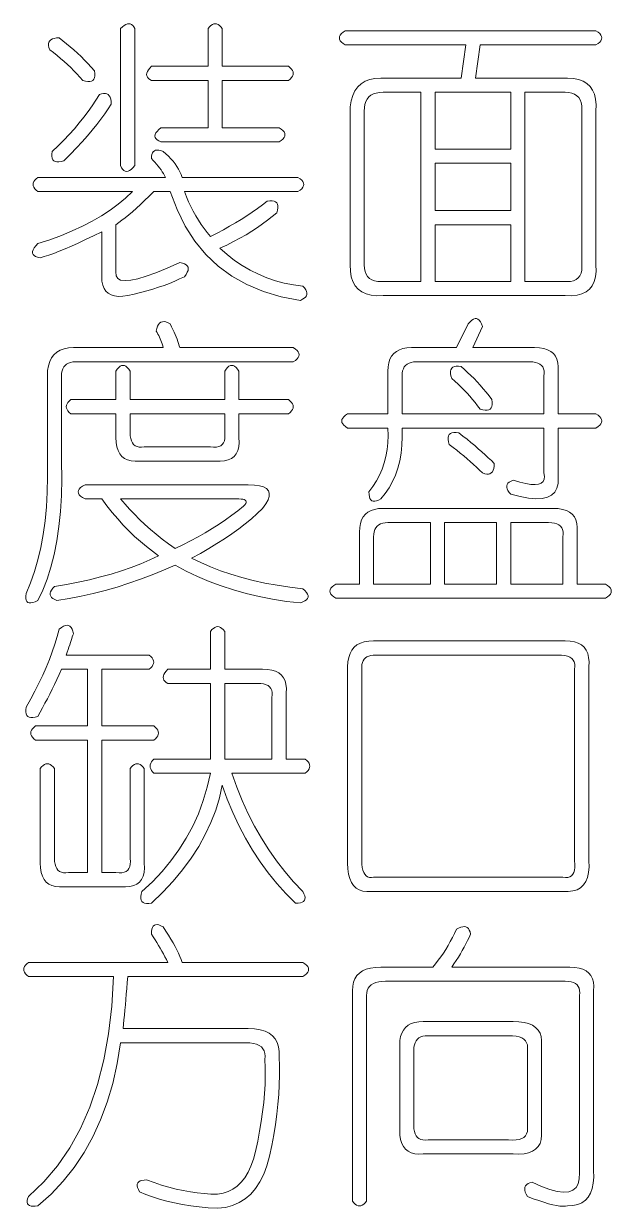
# Model space of a CAD drawing. Extents: x 0 to 297, y 0 to 210.
# Drawn here: x 99.02 to 108.96, y 35.36 to 55.4 of the extents above; entities that cross this region are included whole.
import ezdxf

# ---------------------------------------------------------------- set-up
doc = ezdxf.new("R2010")
doc.units = 0

msp = doc.modelspace()

# ---------------------------------------------------------------- linework, layer by layer
at = {"color": 255, "lineweight": 13}
for points in [[(100.661, 55.322), (100.692, 55.351), (100.722, 55.373), (100.75, 55.389), (100.776, 55.399), (100.801, 55.402), (100.824, 55.399), (100.846, 55.389), (100.866, 55.373), (100.884, 55.351), (100.901, 55.322), (100.901, 53.002), (100.87, 52.966), (100.84, 52.938), (100.812, 52.918), (100.786, 52.906), (100.761, 52.902), (100.738, 52.906), (100.716, 52.918), (100.696, 52.938), (100.678, 52.966), (100.661, 53.002)], [(102.381, 55.322), (102.381, 54.682), (103.501, 54.682), (103.53, 54.658), (103.552, 54.634), (103.568, 54.61), (103.578, 54.586), (103.581, 54.562), (103.578, 54.538), (103.568, 54.514), (103.552, 54.49), (103.53, 54.466), (103.501, 54.442), (102.381, 54.442), (102.381, 53.642), (103.341, 53.642), (103.377, 53.618), (103.405, 53.594), (103.425, 53.57), (103.437, 53.546), (103.441, 53.522), (103.437, 53.498), (103.425, 53.474), (103.405, 53.45), (103.377, 53.426), (103.341, 53.402), (101.341, 53.402), (101.305, 53.419), (101.277, 53.437), (101.257, 53.457), (101.245, 53.479), (101.241, 53.502), (101.245, 53.527), (101.257, 53.553), (101.277, 53.581), (101.305, 53.611), (101.341, 53.642), (102.141, 53.642), (102.141, 54.442), (101.181, 54.442), (101.152, 54.459), (101.13, 54.477), (101.114, 54.497), (101.104, 54.519), (101.101, 54.542), (101.104, 54.567), (101.114, 54.593), (101.13, 54.621), (101.152, 54.651), (101.181, 54.682), (102.141, 54.682), (102.141, 55.322), (102.165, 55.351), (102.189, 55.373), (102.213, 55.389), (102.237, 55.399), (102.261, 55.402), (102.285, 55.399), (102.309, 55.389), (102.333, 55.373), (102.357, 55.351)], [(99.621, 55.162), (99.685, 55.113), (99.747, 55.063), (99.809, 55.011), (99.871, 54.957), (99.931, 54.902), (99.991, 54.845), (100.049, 54.787), (100.107, 54.727), (100.165, 54.665), (100.221, 54.602), (100.226, 54.557), (100.226, 54.519), (100.22, 54.487), (100.208, 54.461), (100.191, 54.442), (100.168, 54.429), (100.14, 54.423), (100.106, 54.423), (100.066, 54.429), (100.021, 54.442), (99.972, 54.498), (99.922, 54.552), (99.87, 54.606), (99.816, 54.66), (99.761, 54.712), (99.704, 54.764), (99.646, 54.814), (99.586, 54.864), (99.524, 54.914), (99.461, 54.962), (99.448, 55), (99.442, 55.034), (99.442, 55.064), (99.448, 55.09), (99.461, 55.112), (99.48, 55.13), (99.506, 55.144), (99.538, 55.154), (99.576, 55.16)], [(104.461, 55.282), (108.701, 55.282), (108.737, 55.258), (108.765, 55.234), (108.785, 55.21), (108.797, 55.186), (108.801, 55.162), (108.797, 55.138), (108.785, 55.114), (108.765, 55.09), (108.737, 55.066), (108.701, 55.042), (106.741, 55.042), (106.661, 54.482), (108.221, 54.482), (108.319, 54.476), (108.407, 54.46), (108.483, 54.432), (108.547, 54.392), (108.601, 54.342), (108.643, 54.28), (108.675, 54.208), (108.695, 54.124), (108.703, 54.028), (108.701, 53.922), (108.701, 51.322), (108.703, 51.216), (108.693, 51.122), (108.671, 51.04), (108.637, 50.97), (108.591, 50.912), (108.533, 50.866), (108.463, 50.832), (108.381, 50.81), (108.287, 50.8), (108.181, 50.802), (105.101, 50.802), (104.995, 50.8), (104.899, 50.81), (104.815, 50.832), (104.743, 50.866), (104.681, 50.912), (104.631, 50.97), (104.591, 51.04), (104.563, 51.122), (104.547, 51.216), (104.541, 51.322), (104.541, 53.882), (104.546, 53.996), (104.562, 54.098), (104.588, 54.188), (104.624, 54.266), (104.671, 54.332), (104.728, 54.386), (104.796, 54.428), (104.874, 54.458), (104.962, 54.476), (105.061, 54.482), (106.421, 54.482), (106.501, 55.042), (104.461, 55.042), (104.425, 55.066), (104.397, 55.09), (104.377, 55.114), (104.365, 55.138), (104.361, 55.162), (104.365, 55.186), (104.377, 55.21), (104.397, 55.234), (104.425, 55.258)], [(100.301, 54.202), (100.339, 54.215), (100.373, 54.221), (100.403, 54.221), (100.429, 54.215), (100.451, 54.202), (100.469, 54.183), (100.483, 54.157), (100.493, 54.125), (100.499, 54.087), (100.501, 54.042), (100.45, 53.96), (100.392, 53.876), (100.328, 53.788), (100.258, 53.696), (100.181, 53.602), (100.098, 53.504), (100.008, 53.404), (99.912, 53.3), (99.81, 53.192), (99.701, 53.082), (99.656, 53.069), (99.616, 53.063), (99.582, 53.063), (99.554, 53.069), (99.531, 53.082), (99.514, 53.101), (99.502, 53.127), (99.496, 53.159), (99.496, 53.197), (99.501, 53.242), (99.603, 53.338), (99.699, 53.434), (99.791, 53.53), (99.879, 53.626), (99.961, 53.722), (100.039, 53.818), (100.111, 53.914), (100.179, 54.01), (100.243, 54.106)], [(105.741, 54.242), (105.101, 54.242), (105.04, 54.239), (104.986, 54.229), (104.938, 54.213), (104.896, 54.191), (104.861, 54.162), (104.832, 54.127), (104.81, 54.085), (104.794, 54.037), (104.784, 53.983), (104.781, 53.922), (104.781, 51.322), (104.785, 51.262), (104.795, 51.208), (104.813, 51.162), (104.839, 51.124), (104.871, 51.092), (104.911, 51.068), (104.957, 51.05), (105.011, 51.04), (105.073, 51.038), (105.141, 51.042), (105.741, 51.042)], [(107.261, 54.242), (105.981, 54.242), (105.981, 53.282), (107.261, 53.282)], [(108.181, 54.242), (107.501, 54.242), (107.501, 51.042), (108.141, 51.042), (108.209, 51.038), (108.269, 51.042), (108.321, 51.054), (108.365, 51.074), (108.401, 51.102), (108.429, 51.138), (108.449, 51.182), (108.461, 51.234), (108.465, 51.294), (108.461, 51.362), (108.461, 53.882), (108.465, 53.95), (108.463, 54.012), (108.453, 54.066), (108.435, 54.112), (108.411, 54.152), (108.379, 54.184), (108.341, 54.21), (108.295, 54.228), (108.241, 54.238)], [(101.381, 53.242), (101.427, 53.202), (101.471, 53.16), (101.511, 53.118), (101.547, 53.076), (101.581, 53.032), (101.611, 52.988), (101.639, 52.942), (101.663, 52.896), (101.683, 52.85), (101.701, 52.802), (103.661, 52.802), (103.697, 52.778), (103.725, 52.754), (103.745, 52.73), (103.757, 52.706), (103.761, 52.682), (103.757, 52.658), (103.745, 52.634), (103.725, 52.61), (103.697, 52.586), (103.661, 52.562), (101.741, 52.562), (101.774, 52.475), (101.81, 52.391), (101.848, 52.309), (101.888, 52.229), (101.931, 52.152), (101.976, 52.077), (102.024, 52.005), (102.074, 51.935), (102.126, 51.867), (102.181, 51.802), (102.291, 51.858), (102.399, 51.916), (102.503, 51.974), (102.603, 52.032), (102.701, 52.092), (102.795, 52.152), (102.887, 52.214), (102.975, 52.276), (103.059, 52.338), (103.141, 52.402), (103.186, 52.407), (103.224, 52.407), (103.256, 52.401), (103.282, 52.389), (103.301, 52.372), (103.314, 52.349), (103.32, 52.321), (103.32, 52.287), (103.314, 52.247), (103.301, 52.202), (103.227, 52.138), (103.147, 52.076), (103.063, 52.014), (102.975, 51.952), (102.881, 51.892), (102.783, 51.832), (102.679, 51.774), (102.571, 51.716), (102.459, 51.658), (102.341, 51.602), (102.463, 51.495), (102.589, 51.397), (102.719, 51.309), (102.853, 51.231), (102.991, 51.162), (103.133, 51.103), (103.279, 51.053), (103.429, 51.013), (103.583, 50.983), (103.741, 50.962), (103.769, 50.931), (103.791, 50.901), (103.805, 50.873), (103.811, 50.847), (103.811, 50.822), (103.803, 50.799), (103.789, 50.777), (103.767, 50.757), (103.737, 50.739), (103.701, 50.722), (103.377, 50.784), (103.075, 50.872), (102.797, 50.988), (102.543, 51.132), (102.311, 51.302), (102.103, 51.5), (101.917, 51.724), (101.755, 51.976), (101.617, 52.256), (101.501, 52.562), (101.221, 52.562), (101.143, 52.484), (101.067, 52.412), (100.995, 52.344), (100.927, 52.28), (100.861, 52.222), (100.799, 52.168), (100.739, 52.12), (100.683, 52.076), (100.631, 52.036), (100.581, 52.002), (100.581, 51.202), (100.585, 51.139), (100.611, 51.093), (100.661, 51.065), (100.735, 51.055), (100.831, 51.062), (100.951, 51.087), (101.093, 51.129), (101.259, 51.189), (101.449, 51.267), (101.661, 51.362), (101.705, 51.352), (101.741, 51.34), (101.769, 51.324), (101.789, 51.304), (101.801, 51.282), (101.805, 51.256), (101.801, 51.228), (101.789, 51.196), (101.769, 51.16), (101.741, 51.122), (101.659, 51.083), (101.575, 51.045), (101.487, 51.009), (101.395, 50.975), (101.301, 50.942), (101.203, 50.911), (101.103, 50.881), (100.999, 50.853), (100.891, 50.827), (100.781, 50.802), (100.697, 50.791), (100.623, 50.789), (100.557, 50.797), (100.499, 50.815), (100.451, 50.842), (100.411, 50.879), (100.381, 50.925), (100.359, 50.981), (100.345, 51.047), (100.341, 51.122), (100.341, 51.882), (100.201, 51.813), (100.069, 51.749), (99.945, 51.691), (99.829, 51.639), (99.721, 51.592), (99.621, 51.551), (99.529, 51.515), (99.445, 51.485), (99.369, 51.461), (99.301, 51.442), (99.257, 51.452), (99.223, 51.464), (99.197, 51.48), (99.179, 51.5), (99.171, 51.522), (99.171, 51.548), (99.181, 51.576), (99.199, 51.608), (99.225, 51.644), (99.261, 51.682), (99.464, 51.748), (99.658, 51.82), (99.842, 51.896), (100.016, 51.976), (100.181, 52.062), (100.336, 52.152), (100.482, 52.248), (100.618, 52.348), (100.744, 52.452), (100.861, 52.562), (99.261, 52.562), (99.232, 52.586), (99.21, 52.61), (99.194, 52.634), (99.184, 52.658), (99.181, 52.682), (99.184, 52.706), (99.194, 52.73), (99.21, 52.754), (99.232, 52.778), (99.261, 52.802), (101.421, 52.802), (101.404, 52.834), (101.386, 52.866), (101.366, 52.898), (101.344, 52.93), (101.321, 52.962), (101.296, 52.994), (101.27, 53.026), (101.242, 53.058), (101.212, 53.09), (101.181, 53.122), (101.183, 53.159), (101.189, 53.191), (101.199, 53.217), (101.213, 53.237), (101.231, 53.252), (101.253, 53.261), (101.279, 53.265), (101.309, 53.263), (101.343, 53.255)], [(107.261, 53.042), (105.981, 53.042), (105.981, 52.242), (107.261, 52.242)], [(107.261, 52.002), (105.981, 52.002), (105.981, 51.042), (107.261, 51.042)], [(101.501, 50.322), (101.524, 50.275), (101.546, 50.229), (101.566, 50.185), (101.584, 50.143), (101.601, 50.102), (101.616, 50.063), (101.63, 50.025), (101.642, 49.989), (101.652, 49.955), (101.661, 49.922), (103.581, 49.922), (103.617, 49.898), (103.645, 49.874), (103.665, 49.85), (103.677, 49.826), (103.681, 49.802), (103.677, 49.778), (103.665, 49.754), (103.645, 49.73), (103.617, 49.706), (103.581, 49.682), (99.901, 49.682), (99.855, 49.68), (99.815, 49.672), (99.779, 49.66), (99.747, 49.644), (99.721, 49.622), (99.699, 49.596), (99.683, 49.564), (99.671, 49.528), (99.663, 49.488), (99.661, 49.442), (99.661, 48.002), (99.664, 47.705), (99.658, 47.421), (99.642, 47.151), (99.616, 46.895), (99.581, 46.652), (99.536, 46.423), (99.482, 46.207), (99.418, 46.005), (99.344, 45.817), (99.261, 45.642), (99.216, 45.622), (99.176, 45.608), (99.142, 45.602), (99.114, 45.604), (99.091, 45.612), (99.074, 45.628), (99.062, 45.65), (99.056, 45.68), (99.056, 45.718), (99.061, 45.762), (99.137, 45.943), (99.203, 46.133), (99.261, 46.333), (99.311, 46.543), (99.351, 46.762), (99.383, 46.991), (99.405, 47.229), (99.419, 47.477), (99.425, 47.735), (99.421, 48.002), (99.421, 49.442), (99.425, 49.533), (99.439, 49.615), (99.461, 49.687), (99.491, 49.749), (99.531, 49.802), (99.579, 49.845), (99.637, 49.879), (99.703, 49.903), (99.777, 49.917), (99.861, 49.922), (101.381, 49.922), (101.373, 49.954), (101.363, 49.984), (101.353, 50.014), (101.343, 50.044), (101.331, 50.072), (101.319, 50.1), (101.305, 50.126), (101.291, 50.152), (101.277, 50.178), (101.261, 50.202), (101.271, 50.246), (101.283, 50.284), (101.299, 50.314), (101.319, 50.336), (101.341, 50.352), (101.367, 50.36), (101.395, 50.362), (101.427, 50.356), (101.463, 50.342)], [(106.541, 50.322), (106.572, 50.358), (106.602, 50.384), (106.63, 50.402), (106.656, 50.412), (106.681, 50.412), (106.704, 50.404), (106.726, 50.386), (106.746, 50.36), (106.764, 50.326), (106.781, 50.282), (106.621, 49.922), (107.661, 49.922), (107.744, 49.918), (107.818, 49.906), (107.882, 49.886), (107.936, 49.858), (107.981, 49.822), (108.016, 49.778), (108.042, 49.726), (108.058, 49.666), (108.064, 49.598), (108.061, 49.522), (108.061, 48.802), (108.701, 48.802), (108.737, 48.778), (108.765, 48.754), (108.785, 48.73), (108.797, 48.706), (108.801, 48.682), (108.797, 48.658), (108.785, 48.634), (108.765, 48.61), (108.737, 48.586), (108.701, 48.562), (108.061, 48.562), (108.061, 47.722), (108.06, 47.626), (108.042, 47.544), (108.006, 47.478), (107.952, 47.428), (107.881, 47.392), (107.792, 47.372), (107.686, 47.366), (107.562, 47.376), (107.42, 47.402), (107.261, 47.442), (107.233, 47.473), (107.211, 47.503), (107.197, 47.531), (107.191, 47.557), (107.191, 47.582), (107.199, 47.605), (107.213, 47.627), (107.235, 47.647), (107.265, 47.665), (107.301, 47.682), (107.414, 47.647), (107.514, 47.623), (107.6, 47.609), (107.672, 47.605), (107.731, 47.612), (107.776, 47.629), (107.808, 47.657), (107.826, 47.695), (107.83, 47.743), (107.821, 47.802), (107.821, 48.562), (105.421, 48.562), (105.425, 48.413), (105.419, 48.271), (105.405, 48.135), (105.383, 48.005), (105.351, 47.882), (105.311, 47.765), (105.261, 47.655), (105.203, 47.551), (105.137, 47.453), (105.061, 47.362), (105.023, 47.342), (104.989, 47.328), (104.959, 47.322), (104.933, 47.324), (104.911, 47.332), (104.893, 47.348), (104.879, 47.37), (104.869, 47.4), (104.863, 47.438), (104.861, 47.482), (104.929, 47.572), (104.989, 47.666), (105.041, 47.764), (105.085, 47.866), (105.121, 47.972), (105.149, 48.082), (105.169, 48.196), (105.181, 48.314), (105.185, 48.436), (105.181, 48.562), (104.501, 48.562), (104.465, 48.586), (104.437, 48.61), (104.417, 48.634), (104.405, 48.658), (104.401, 48.682), (104.405, 48.706), (104.417, 48.73), (104.437, 48.754), (104.465, 48.778), (104.501, 48.802), (105.181, 48.802), (105.181, 49.522), (105.185, 49.598), (105.197, 49.666), (105.217, 49.726), (105.245, 49.778), (105.281, 49.822), (105.325, 49.858), (105.377, 49.886), (105.437, 49.906), (105.505, 49.918), (105.581, 49.922), (106.341, 49.922)], [(102.421, 49.522), (102.445, 49.558), (102.469, 49.586), (102.493, 49.606), (102.517, 49.618), (102.541, 49.622), (102.565, 49.618), (102.589, 49.606), (102.613, 49.586), (102.637, 49.558), (102.661, 49.522), (102.661, 49.042), (103.501, 49.042), (103.53, 49.018), (103.552, 48.994), (103.568, 48.97), (103.578, 48.946), (103.581, 48.922), (103.578, 48.898), (103.568, 48.874), (103.552, 48.85), (103.53, 48.826), (103.501, 48.802), (102.661, 48.802), (102.661, 48.402), (102.664, 48.319), (102.658, 48.245), (102.642, 48.181), (102.616, 48.127), (102.581, 48.082), (102.536, 48.047), (102.482, 48.021), (102.418, 48.005), (102.344, 47.999), (102.261, 48.002), (100.981, 48.002), (100.905, 47.999), (100.837, 48.005), (100.777, 48.021), (100.725, 48.047), (100.681, 48.082), (100.645, 48.127), (100.617, 48.181), (100.597, 48.245), (100.585, 48.319), (100.581, 48.402), (100.581, 48.802), (99.821, 48.802), (99.792, 48.826), (99.77, 48.85), (99.754, 48.874), (99.744, 48.898), (99.741, 48.922), (99.744, 48.946), (99.754, 48.97), (99.77, 48.994), (99.792, 49.018), (99.821, 49.042), (100.581, 49.042), (100.581, 49.522), (100.605, 49.558), (100.629, 49.586), (100.653, 49.606), (100.677, 49.618), (100.701, 49.622), (100.725, 49.618), (100.749, 49.606), (100.773, 49.586), (100.797, 49.558), (100.821, 49.522), (100.821, 49.042), (102.421, 49.042)], [(107.581, 49.682), (105.661, 49.682), (105.615, 49.68), (105.575, 49.672), (105.539, 49.66), (105.507, 49.644), (105.481, 49.622), (105.459, 49.596), (105.443, 49.564), (105.431, 49.528), (105.423, 49.488), (105.421, 49.442), (105.421, 48.802), (107.821, 48.802), (107.821, 49.442), (107.826, 49.488), (107.824, 49.528), (107.816, 49.564), (107.802, 49.596), (107.781, 49.622), (107.754, 49.644), (107.72, 49.66), (107.68, 49.672), (107.634, 49.68)], [(106.261, 49.402), (106.248, 49.447), (106.242, 49.487), (106.242, 49.521), (106.248, 49.549), (106.261, 49.572), (106.28, 49.589), (106.306, 49.601), (106.338, 49.607), (106.376, 49.607), (106.421, 49.602), (106.477, 49.553), (106.531, 49.503), (106.585, 49.451), (106.639, 49.397), (106.691, 49.342), (106.743, 49.285), (106.793, 49.227), (106.843, 49.167), (106.893, 49.105), (106.941, 49.042), (106.946, 48.997), (106.946, 48.959), (106.94, 48.927), (106.928, 48.901), (106.911, 48.882), (106.888, 48.869), (106.86, 48.863), (106.826, 48.863), (106.786, 48.869), (106.741, 48.882), (106.7, 48.938), (106.658, 48.992), (106.614, 49.046), (106.568, 49.1), (106.521, 49.152), (106.472, 49.204), (106.422, 49.254), (106.37, 49.304), (106.316, 49.354)], [(102.421, 48.802), (100.821, 48.802), (100.821, 48.482), (100.823, 48.429), (100.831, 48.383), (100.843, 48.343), (100.859, 48.309), (100.881, 48.282), (100.907, 48.261), (100.939, 48.247), (100.975, 48.239), (101.015, 48.237), (101.061, 48.242), (102.181, 48.242), (102.234, 48.237), (102.28, 48.239), (102.32, 48.247), (102.354, 48.261), (102.381, 48.282), (102.402, 48.309), (102.416, 48.343), (102.424, 48.383), (102.426, 48.429), (102.421, 48.482)], [(106.221, 48.282), (106.208, 48.327), (106.202, 48.367), (106.202, 48.401), (106.208, 48.429), (106.221, 48.452), (106.24, 48.469), (106.266, 48.481), (106.298, 48.487), (106.336, 48.487), (106.381, 48.482), (106.452, 48.426), (106.52, 48.372), (106.586, 48.318), (106.65, 48.264), (106.711, 48.212), (106.77, 48.16), (106.826, 48.11), (106.88, 48.06), (106.932, 48.01), (106.981, 47.962), (106.979, 47.917), (106.973, 47.879), (106.963, 47.847), (106.949, 47.821), (106.931, 47.802), (106.909, 47.789), (106.883, 47.783), (106.853, 47.783), (106.819, 47.789), (106.781, 47.802), (106.732, 47.85), (106.682, 47.898), (106.63, 47.946), (106.576, 47.994), (106.521, 48.042), (106.464, 48.09), (106.406, 48.138), (106.346, 48.186), (106.284, 48.234)], [(100.061, 47.602), (102.821, 47.602), (102.924, 47.598), (103.01, 47.586), (103.078, 47.566), (103.128, 47.538), (103.161, 47.502), (103.176, 47.458), (103.174, 47.406), (103.154, 47.346), (103.116, 47.278), (103.061, 47.202), (102.97, 47.114), (102.872, 47.028), (102.768, 46.942), (102.658, 46.856), (102.541, 46.772), (102.418, 46.688), (102.288, 46.606), (102.152, 46.524), (102.01, 46.442), (101.861, 46.362), (102.017, 46.285), (102.179, 46.213), (102.349, 46.147), (102.527, 46.087), (102.711, 46.032), (102.903, 45.983), (103.101, 45.939), (103.307, 45.901), (103.521, 45.869), (103.741, 45.842), (103.777, 45.811), (103.803, 45.781), (103.821, 45.753), (103.831, 45.727), (103.831, 45.702), (103.823, 45.679), (103.805, 45.657), (103.779, 45.637), (103.745, 45.619), (103.701, 45.602), (103.464, 45.63), (103.232, 45.666), (103.006, 45.71), (102.786, 45.762), (102.571, 45.822), (102.362, 45.89), (102.158, 45.966), (101.96, 46.05), (101.768, 46.142), (101.581, 46.242), (101.388, 46.157), (101.194, 46.077), (100.998, 46.003), (100.8, 45.935), (100.601, 45.872), (100.4, 45.815), (100.198, 45.763), (99.994, 45.717), (99.788, 45.677), (99.581, 45.642), (99.545, 45.659), (99.515, 45.677), (99.493, 45.697), (99.479, 45.719), (99.471, 45.742), (99.471, 45.767), (99.477, 45.793), (99.491, 45.821), (99.513, 45.851), (99.541, 45.882), (99.746, 45.916), (99.944, 45.954), (100.136, 45.996), (100.322, 46.042), (100.501, 46.092), (100.674, 46.146), (100.84, 46.204), (101, 46.266), (101.154, 46.332), (101.301, 46.402), (101.198, 46.476), (101.096, 46.556), (100.996, 46.64), (100.898, 46.728), (100.801, 46.822), (100.706, 46.92), (100.612, 47.024), (100.52, 47.132), (100.43, 47.244), (100.341, 47.362), (100.061, 47.362), (100.018, 47.386), (99.984, 47.41), (99.96, 47.434), (99.946, 47.458), (99.941, 47.482), (99.946, 47.506), (99.96, 47.53), (99.984, 47.554), (100.018, 47.578)], [(102.661, 47.362), (100.661, 47.362), (100.735, 47.274), (100.813, 47.188), (100.895, 47.102), (100.981, 47.016), (101.071, 46.932), (101.165, 46.848), (101.263, 46.766), (101.365, 46.684), (101.471, 46.602), (101.581, 46.522), (101.715, 46.587), (101.845, 46.653), (101.971, 46.721), (102.093, 46.791), (102.211, 46.862), (102.325, 46.935), (102.435, 47.009), (102.541, 47.085), (102.643, 47.163), (102.741, 47.242), (102.762, 47.265), (102.776, 47.285), (102.784, 47.303), (102.786, 47.319), (102.781, 47.332), (102.77, 47.343), (102.752, 47.351), (102.728, 47.357), (102.698, 47.361)], [(105.101, 47.202), (107.981, 47.202), (108.064, 47.198), (108.138, 47.186), (108.202, 47.166), (108.256, 47.138), (108.301, 47.102), (108.336, 47.058), (108.362, 47.006), (108.378, 46.946), (108.384, 46.878), (108.381, 46.802), (108.381, 45.922), (108.861, 45.922), (108.897, 45.898), (108.925, 45.874), (108.945, 45.85), (108.957, 45.826), (108.961, 45.802), (108.957, 45.778), (108.945, 45.754), (108.925, 45.73), (108.897, 45.706), (108.861, 45.682), (104.301, 45.682), (104.265, 45.706), (104.237, 45.73), (104.217, 45.754), (104.205, 45.778), (104.201, 45.802), (104.205, 45.826), (104.217, 45.85), (104.237, 45.874), (104.265, 45.898), (104.301, 45.922), (104.701, 45.922), (104.701, 46.802), (104.705, 46.878), (104.717, 46.946), (104.737, 47.006), (104.765, 47.058), (104.801, 47.102), (104.845, 47.138), (104.897, 47.166), (104.957, 47.186), (105.025, 47.198)], [(105.901, 46.962), (105.181, 46.962), (105.135, 46.96), (105.095, 46.952), (105.059, 46.94), (105.027, 46.924), (105.001, 46.902), (104.979, 46.876), (104.963, 46.844), (104.951, 46.808), (104.943, 46.768), (104.941, 46.722), (104.941, 45.922), (105.901, 45.922)], [(107.021, 46.962), (106.141, 46.962), (106.141, 45.922), (107.021, 45.922)], [(107.901, 46.962), (107.261, 46.962), (107.261, 45.922), (108.141, 45.922), (108.141, 46.722), (108.146, 46.768), (108.144, 46.808), (108.136, 46.844), (108.122, 46.876), (108.101, 46.902), (108.074, 46.924), (108.04, 46.94), (108, 46.952), (107.954, 46.96)], [(99.261, 43.682), (99.216, 43.669), (99.176, 43.663), (99.142, 43.663), (99.114, 43.669), (99.091, 43.682), (99.074, 43.701), (99.062, 43.727), (99.056, 43.759), (99.056, 43.797), (99.061, 43.842), (99.139, 43.978), (99.211, 44.112), (99.279, 44.246), (99.343, 44.38), (99.401, 44.512), (99.455, 44.644), (99.503, 44.774), (99.547, 44.904), (99.587, 45.034), (99.621, 45.162), (99.659, 45.19), (99.695, 45.21), (99.727, 45.222), (99.755, 45.226), (99.781, 45.222), (99.803, 45.21), (99.823, 45.19), (99.839, 45.162), (99.851, 45.126), (99.861, 45.082), (99.853, 45.057), (99.843, 45.029), (99.833, 44.999), (99.823, 44.967), (99.811, 44.932), (99.799, 44.895), (99.785, 44.855), (99.771, 44.813), (99.757, 44.769), (99.741, 44.722), (101.141, 44.722), (101.17, 44.698), (101.192, 44.674), (101.208, 44.65), (101.218, 44.626), (101.221, 44.602), (101.218, 44.578), (101.208, 44.554), (101.192, 44.53), (101.17, 44.506), (101.141, 44.482), (100.341, 44.482), (100.341, 43.522), (101.221, 43.522), (101.25, 43.498), (101.272, 43.474), (101.288, 43.45), (101.298, 43.426), (101.301, 43.402), (101.298, 43.378), (101.288, 43.354), (101.272, 43.33), (101.25, 43.306), (101.221, 43.282), (100.341, 43.282), (100.341, 41.042), (100.581, 41.042), (100.634, 41.037), (100.68, 41.039), (100.72, 41.047), (100.754, 41.061), (100.781, 41.082), (100.802, 41.109), (100.816, 41.143), (100.824, 41.183), (100.826, 41.229), (100.821, 41.282), (100.821, 42.802), (100.845, 42.831), (100.869, 42.853), (100.893, 42.869), (100.917, 42.879), (100.941, 42.882), (100.965, 42.879), (100.989, 42.869), (101.013, 42.853), (101.037, 42.831), (101.061, 42.802), (101.061, 41.202), (101.064, 41.119), (101.058, 41.045), (101.042, 40.981), (101.016, 40.927), (100.981, 40.882), (100.936, 40.847), (100.882, 40.821), (100.818, 40.805), (100.744, 40.799), (100.661, 40.802), (99.701, 40.802), (99.625, 40.799), (99.557, 40.805), (99.497, 40.821), (99.445, 40.847), (99.401, 40.882), (99.365, 40.927), (99.337, 40.981), (99.317, 41.045), (99.305, 41.119), (99.301, 41.202), (99.301, 42.802), (99.325, 42.831), (99.349, 42.853), (99.373, 42.869), (99.397, 42.879), (99.421, 42.882), (99.445, 42.879), (99.469, 42.869), (99.493, 42.853), (99.517, 42.831), (99.541, 42.802), (99.541, 41.282), (99.543, 41.229), (99.551, 41.183), (99.563, 41.143), (99.579, 41.109), (99.601, 41.082), (99.627, 41.061), (99.659, 41.047), (99.695, 41.039), (99.735, 41.037), (99.781, 41.042), (100.101, 41.042), (100.101, 43.282), (99.221, 43.282), (99.192, 43.306), (99.17, 43.33), (99.154, 43.354), (99.144, 43.378), (99.141, 43.402), (99.144, 43.426), (99.154, 43.45), (99.17, 43.474), (99.192, 43.498), (99.221, 43.522), (100.101, 43.522), (100.101, 44.482), (99.661, 44.482), (99.621, 44.395), (99.581, 44.309), (99.541, 44.225), (99.501, 44.143), (99.461, 44.062), (99.421, 43.983), (99.381, 43.905), (99.341, 43.829), (99.301, 43.755)], [(102.421, 45.122), (102.421, 44.482), (103.061, 44.482), (103.144, 44.478), (103.218, 44.466), (103.282, 44.446), (103.336, 44.418), (103.381, 44.382), (103.416, 44.338), (103.442, 44.286), (103.458, 44.226), (103.464, 44.158), (103.461, 44.082), (103.461, 42.962), (103.781, 42.962), (103.81, 42.938), (103.832, 42.914), (103.848, 42.89), (103.858, 42.866), (103.861, 42.842), (103.858, 42.818), (103.848, 42.794), (103.832, 42.77), (103.81, 42.746), (103.781, 42.722), (102.541, 42.722), (102.625, 42.486), (102.717, 42.258), (102.817, 42.038), (102.925, 41.826), (103.041, 41.622), (103.165, 41.426), (103.297, 41.238), (103.437, 41.058), (103.585, 40.886), (103.741, 40.722), (103.761, 40.684), (103.775, 40.65), (103.781, 40.62), (103.779, 40.594), (103.771, 40.572), (103.755, 40.554), (103.733, 40.54), (103.703, 40.53), (103.665, 40.524), (103.621, 40.522), (103.457, 40.686), (103.303, 40.858), (103.157, 41.038), (103.019, 41.226), (102.891, 41.422), (102.771, 41.626), (102.661, 41.838), (102.559, 42.058), (102.465, 42.286), (102.381, 42.522), (102.333, 42.308), (102.269, 42.096), (102.189, 41.888), (102.093, 41.684), (101.981, 41.482), (101.853, 41.284), (101.709, 41.088), (101.549, 40.896), (101.373, 40.708), (101.181, 40.522), (101.136, 40.517), (101.098, 40.517), (101.066, 40.523), (101.04, 40.535), (101.021, 40.552), (101.008, 40.575), (101.002, 40.603), (101.002, 40.637), (101.008, 40.677), (101.021, 40.722), (101.198, 40.886), (101.362, 41.058), (101.512, 41.238), (101.648, 41.426), (101.771, 41.622), (101.88, 41.826), (101.976, 42.038), (102.058, 42.258), (102.126, 42.486), (102.181, 42.722), (101.221, 42.722), (101.199, 42.746), (101.183, 42.77), (101.171, 42.794), (101.163, 42.818), (101.161, 42.842), (101.163, 42.866), (101.171, 42.89), (101.183, 42.914), (101.199, 42.938), (101.221, 42.962), (102.181, 42.962), (102.181, 44.242), (101.461, 44.242), (101.432, 44.259), (101.41, 44.277), (101.394, 44.297), (101.384, 44.319), (101.381, 44.342), (101.384, 44.367), (101.394, 44.393), (101.41, 44.421), (101.432, 44.451), (101.461, 44.482), (102.181, 44.482), (102.181, 45.122), (102.205, 45.151), (102.229, 45.173), (102.253, 45.189), (102.277, 45.199), (102.301, 45.202), (102.325, 45.199), (102.349, 45.189), (102.373, 45.173), (102.397, 45.151)], [(104.941, 44.962), (108.181, 44.962), (108.264, 44.958), (108.338, 44.944), (108.402, 44.922), (108.456, 44.892), (108.501, 44.852), (108.536, 44.804), (108.562, 44.746), (108.578, 44.68), (108.584, 44.606), (108.581, 44.522), (108.581, 41.242), (108.584, 41.136), (108.576, 41.042), (108.558, 40.96), (108.53, 40.89), (108.491, 40.832), (108.442, 40.786), (108.382, 40.752), (108.312, 40.73), (108.232, 40.72), (108.141, 40.722), (104.901, 40.722), (104.825, 40.72), (104.757, 40.728), (104.697, 40.748), (104.645, 40.78), (104.601, 40.822), (104.565, 40.876), (104.537, 40.94), (104.517, 41.016), (104.505, 41.104), (104.501, 41.202), (104.501, 44.522), (104.505, 44.606), (104.519, 44.68), (104.541, 44.746), (104.571, 44.804), (104.611, 44.852), (104.659, 44.892), (104.717, 44.922), (104.783, 44.944), (104.857, 44.958)], [(108.061, 44.722), (104.981, 44.722), (104.935, 44.72), (104.895, 44.714), (104.859, 44.704), (104.827, 44.69), (104.801, 44.672), (104.779, 44.65), (104.763, 44.624), (104.751, 44.594), (104.743, 44.56), (104.741, 44.522), (104.741, 41.242), (104.743, 41.182), (104.749, 41.128), (104.759, 41.082), (104.773, 41.044), (104.791, 41.012), (104.813, 40.988), (104.839, 40.97), (104.869, 40.96), (104.903, 40.958), (104.941, 40.962), (108.141, 40.962), (108.186, 40.958), (108.226, 40.96), (108.26, 40.97), (108.288, 40.988), (108.311, 41.012), (108.328, 41.044), (108.34, 41.082), (108.346, 41.128), (108.346, 41.182), (108.341, 41.242), (108.341, 44.482), (108.345, 44.528), (108.343, 44.568), (108.333, 44.604), (108.315, 44.636), (108.291, 44.662), (108.259, 44.684), (108.221, 44.7), (108.175, 44.712), (108.121, 44.72)], [(103.221, 44.002), (103.226, 44.048), (103.224, 44.088), (103.216, 44.124), (103.202, 44.156), (103.181, 44.182), (103.154, 44.204), (103.12, 44.22), (103.08, 44.232), (103.034, 44.24), (102.981, 44.242), (102.421, 44.242), (102.421, 42.962), (103.221, 42.962)], [(101.381, 40.122), (101.427, 40.051), (101.471, 39.983), (101.511, 39.917), (101.547, 39.853), (101.581, 39.792), (101.611, 39.733), (101.639, 39.677), (101.663, 39.623), (101.683, 39.571), (101.701, 39.522), (103.741, 39.522), (103.777, 39.498), (103.805, 39.474), (103.825, 39.45), (103.837, 39.426), (103.841, 39.402), (103.837, 39.378), (103.825, 39.354), (103.805, 39.33), (103.777, 39.306), (103.741, 39.282), (100.781, 39.282), (100.773, 39.18), (100.765, 39.08), (100.757, 38.984), (100.749, 38.892), (100.741, 38.802), (100.733, 38.716), (100.725, 38.632), (100.717, 38.552), (100.709, 38.476), (100.701, 38.402), (102.821, 38.402), (102.927, 38.397), (103.021, 38.383), (103.103, 38.359), (103.173, 38.325), (103.231, 38.282), (103.277, 38.229), (103.311, 38.167), (103.333, 38.095), (103.343, 38.013), (103.341, 37.922), (103.347, 37.768), (103.347, 37.612), (103.343, 37.452), (103.335, 37.288), (103.321, 37.122), (103.303, 36.952), (103.279, 36.78), (103.251, 36.604), (103.219, 36.424), (103.181, 36.242), (103.136, 36.082), (103.082, 35.938), (103.018, 35.81), (102.944, 35.698), (102.861, 35.602), (102.768, 35.522), (102.666, 35.458), (102.554, 35.41), (102.432, 35.378), (102.301, 35.362), (102.144, 35.372), (101.992, 35.386), (101.846, 35.404), (101.706, 35.426), (101.571, 35.452), (101.442, 35.482), (101.318, 35.516), (101.2, 35.554), (101.088, 35.596), (100.981, 35.642), (100.961, 35.68), (100.947, 35.714), (100.941, 35.744), (100.943, 35.77), (100.951, 35.792), (100.967, 35.81), (100.989, 35.824), (101.019, 35.834), (101.057, 35.84), (101.101, 35.842), (101.228, 35.796), (101.354, 35.756), (101.478, 35.72), (101.6, 35.688), (101.721, 35.662), (101.84, 35.64), (101.958, 35.624), (102.074, 35.612), (102.188, 35.604), (102.301, 35.602), (102.394, 35.616), (102.48, 35.644), (102.56, 35.684), (102.634, 35.736), (102.701, 35.802), (102.762, 35.88), (102.816, 35.972), (102.864, 36.076), (102.906, 36.192), (102.941, 36.322), (102.979, 36.496), (103.011, 36.666), (103.039, 36.832), (103.063, 36.994), (103.081, 37.152), (103.095, 37.306), (103.103, 37.456), (103.107, 37.602), (103.107, 37.744), (103.101, 37.882), (103.105, 37.935), (103.101, 37.983), (103.089, 38.025), (103.069, 38.061), (103.041, 38.092), (103.005, 38.117), (102.961, 38.137), (102.909, 38.151), (102.849, 38.159), (102.781, 38.162), (100.661, 38.162), (100.604, 37.81), (100.528, 37.476), (100.434, 37.158), (100.322, 36.856), (100.191, 36.572), (100.042, 36.304), (99.874, 36.054), (99.688, 35.82), (99.484, 35.602), (99.261, 35.402), (99.216, 35.396), (99.178, 35.396), (99.146, 35.4), (99.12, 35.408), (99.101, 35.422), (99.088, 35.44), (99.082, 35.464), (99.082, 35.492), (99.088, 35.524), (99.101, 35.562), (99.36, 35.808), (99.594, 36.082), (99.802, 36.384), (99.984, 36.714), (100.141, 37.072), (100.272, 37.458), (100.378, 37.872), (100.458, 38.314), (100.512, 38.784), (100.541, 39.282), (99.101, 39.282), (99.072, 39.306), (99.05, 39.33), (99.034, 39.354), (99.024, 39.378), (99.021, 39.402), (99.024, 39.426), (99.034, 39.45), (99.05, 39.474), (99.072, 39.498), (99.101, 39.522), (101.461, 39.522), (101.437, 39.57), (101.411, 39.618), (101.385, 39.666), (101.359, 39.714), (101.331, 39.762), (101.303, 39.81), (101.273, 39.858), (101.243, 39.906), (101.213, 39.954), (101.181, 40.002), (101.183, 40.046), (101.189, 40.084), (101.199, 40.114), (101.213, 40.136), (101.231, 40.152), (101.253, 40.16), (101.279, 40.162), (101.309, 40.156), (101.343, 40.142)], [(106.341, 40.082), (106.379, 40.103), (106.415, 40.117), (106.447, 40.125), (106.475, 40.127), (106.501, 40.122), (106.523, 40.111), (106.543, 40.093), (106.559, 40.069), (106.571, 40.039), (106.581, 40.002), (106.556, 39.946), (106.53, 39.89), (106.502, 39.834), (106.472, 39.778), (106.441, 39.722), (106.408, 39.666), (106.374, 39.61), (106.338, 39.554), (106.3, 39.498), (106.261, 39.442), (108.261, 39.442), (108.344, 39.438), (108.418, 39.426), (108.482, 39.406), (108.536, 39.378), (108.581, 39.342), (108.616, 39.298), (108.642, 39.246), (108.658, 39.186), (108.664, 39.118), (108.661, 39.042), (108.661, 36.002), (108.664, 35.888), (108.656, 35.786), (108.638, 35.696), (108.61, 35.618), (108.571, 35.552), (108.522, 35.498), (108.462, 35.456), (108.392, 35.426), (108.312, 35.408), (108.221, 35.402), (108.185, 35.396), (108.143, 35.396), (108.093, 35.4), (108.035, 35.408), (107.971, 35.422), (107.899, 35.44), (107.821, 35.464), (107.735, 35.492), (107.641, 35.524), (107.541, 35.562), (107.52, 35.6), (107.506, 35.636), (107.498, 35.668), (107.496, 35.696), (107.501, 35.722), (107.512, 35.744), (107.53, 35.764), (107.554, 35.78), (107.584, 35.792), (107.621, 35.802), (107.78, 35.732), (107.922, 35.68), (108.046, 35.648), (108.152, 35.636), (108.241, 35.642), (108.312, 35.668), (108.366, 35.712), (108.402, 35.776), (108.42, 35.86), (108.421, 35.962), (108.421, 38.962), (108.426, 39.008), (108.424, 39.048), (108.416, 39.084), (108.402, 39.116), (108.381, 39.142), (108.354, 39.164), (108.32, 39.18), (108.28, 39.192), (108.234, 39.2), (108.181, 39.202), (105.141, 39.202), (105.08, 39.2), (105.026, 39.192), (104.978, 39.18), (104.936, 39.164), (104.901, 39.142), (104.872, 39.116), (104.85, 39.084), (104.834, 39.048), (104.824, 39.008), (104.821, 38.962), (104.821, 35.482), (104.797, 35.453), (104.773, 35.431), (104.749, 35.415), (104.725, 35.405), (104.701, 35.402), (104.677, 35.405), (104.653, 35.415), (104.629, 35.431), (104.605, 35.453), (104.581, 35.482), (104.581, 39.042), (104.586, 39.118), (104.6, 39.186), (104.624, 39.246), (104.658, 39.298), (104.701, 39.342), (104.754, 39.378), (104.816, 39.406), (104.888, 39.426), (104.97, 39.438), (105.061, 39.442), (105.941, 39.442), (105.988, 39.499), (106.034, 39.557), (106.078, 39.617), (106.12, 39.679), (106.161, 39.742), (106.2, 39.807), (106.238, 39.873), (106.274, 39.941), (106.308, 40.011)], [(105.781, 38.522), (107.301, 38.522), (107.399, 38.518), (107.487, 38.506), (107.563, 38.486), (107.627, 38.458), (107.681, 38.422), (107.723, 38.378), (107.755, 38.326), (107.775, 38.266), (107.783, 38.198), (107.781, 38.122), (107.781, 36.682), (107.783, 36.599), (107.775, 36.525), (107.755, 36.461), (107.723, 36.407), (107.681, 36.362), (107.627, 36.327), (107.563, 36.301), (107.487, 36.285), (107.399, 36.279), (107.301, 36.282), (105.781, 36.282), (105.705, 36.279), (105.637, 36.285), (105.577, 36.301), (105.525, 36.327), (105.481, 36.362), (105.445, 36.407), (105.417, 36.461), (105.397, 36.525), (105.385, 36.599), (105.381, 36.682), (105.381, 38.122), (105.385, 38.198), (105.397, 38.266), (105.417, 38.326), (105.445, 38.378), (105.481, 38.422), (105.525, 38.458), (105.577, 38.486), (105.637, 38.506), (105.705, 38.518)], [(107.221, 38.282), (105.861, 38.282), (105.815, 38.28), (105.775, 38.272), (105.739, 38.26), (105.707, 38.244), (105.681, 38.222), (105.659, 38.196), (105.643, 38.164), (105.631, 38.128), (105.623, 38.088), (105.621, 38.042), (105.621, 36.762), (105.623, 36.709), (105.631, 36.663), (105.643, 36.623), (105.659, 36.589), (105.681, 36.562), (105.707, 36.541), (105.739, 36.527), (105.775, 36.519), (105.815, 36.517), (105.861, 36.522), (107.221, 36.522), (107.289, 36.517), (107.349, 36.519), (107.401, 36.527), (107.445, 36.541), (107.481, 36.562), (107.509, 36.589), (107.529, 36.623), (107.541, 36.663), (107.545, 36.709), (107.541, 36.762), (107.541, 38.042), (107.545, 38.088), (107.541, 38.128), (107.529, 38.164), (107.509, 38.196), (107.481, 38.222), (107.445, 38.244), (107.401, 38.26), (107.349, 38.272), (107.289, 38.28)]]:
    msp.add_lwpolyline(points, close=True, dxfattribs=at)

doc.saveas('drawing.dxf')
